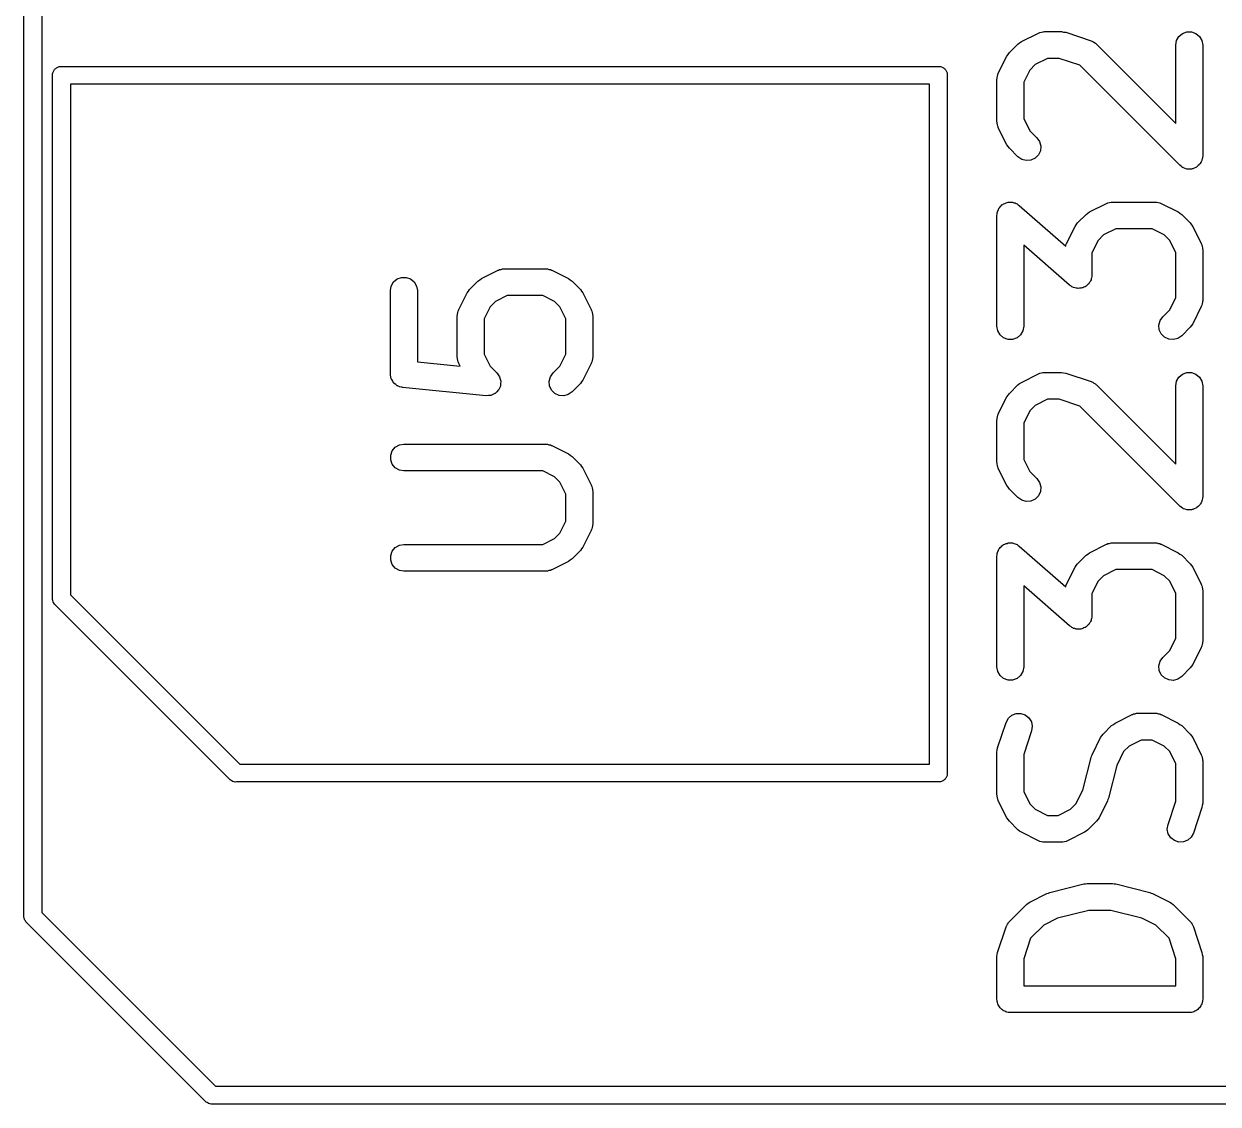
# Model space of a CAD drawing. Extents: x 51.7 to 146.1, y -97.1 to -36.3.
# Drawn here: x 61.35 to 68.02, y -64.51 to -58.47 of the extents above; entities that cross this region are included whole.
import ezdxf

# ---------------------------------------------------------------- set-up
doc = ezdxf.new("R2010")
doc.units = 0
doc.header["$MEASUREMENT"] = 0
doc.layers.add('BLACK', color=7, linetype='CONTINUOUS')

msp = doc.modelspace()

# ---------------------------------------------------------------- linework, layer by layer
at = {"layer": 'BLACK', "linetype": 'CONTINUOUS'}
for p, q in [((61.348, -63.4538), (61.348, -56.9648)), ((61.448, -57.006), (61.448, -63.4353)), ((66.9221, -58.5675), (67.0173, -58.5199)), ((67.0173, -58.5199), (67.0215, -58.5186)), ((67.0215, -58.5186), (67.0252, -58.5165)), ((67.0252, -58.5165), (67.0339, -58.5149)), ((67.0339, -58.5149), (67.0423, -58.5124)), ((67.0423, -58.5124), (67.0466, -58.5127)), ((67.0466, -58.5127), (67.0509, -58.512)), ((67.0509, -58.512), (67.1461, -58.512)), ((67.1461, -58.512), (67.1579, -58.514)), ((67.1579, -58.514), (67.1698, -58.5158)), ((67.1698, -58.5158), (67.3127, -58.5634)), ((67.8029, -58.5387), (67.8229, -58.522)), ((67.8229, -58.522), (67.8474, -58.5131)), ((67.8474, -58.5131), (67.8734, -58.5131)), ((67.8734, -58.5131), (67.8979, -58.522)), ((67.8979, -58.522), (67.9178, -58.5387)), ((66.855, -58.6292), (66.9026, -58.5815)), ((66.9026, -58.5815), (66.9124, -58.5747)), ((66.9124, -58.5747), (66.9221, -58.5675)), ((67.3127, -58.5634), (67.3165, -58.5655)), ((67.3165, -58.5655), (67.3206, -58.5666)), ((67.3206, -58.5666), (67.3278, -58.5716)), ((67.3278, -58.5716), (67.3356, -58.5758)), ((67.3356, -58.5758), (67.3384, -58.5791)), ((67.3384, -58.5791), (67.342, -58.5815)), ((67.342, -58.5815), (67.7854, -59.0249)), ((67.7854, -58.587), (67.7899, -58.5613)), ((67.7854, -59.0249), (67.7854, -58.587)), ((67.7899, -58.5613), (67.8029, -58.5387)), ((67.9178, -58.5387), (67.9309, -58.5613)), ((67.9309, -58.5613), (67.9354, -58.587)), ((67.9354, -58.587), (67.9354, -59.206)), ((66.7933, -58.7439), (66.8409, -58.6486)), ((66.8409, -58.6486), (66.8481, -58.639)), ((66.8481, -58.639), (66.855, -58.6292)), ((67.0686, -58.662), (67, -58.6962)), ((67.1339, -58.662), (67.0686, -58.662)), ((67.2484, -58.7001), (67.1339, -58.662)), ((61.5125, -58.7348), (61.514, -58.7306)), ((61.514, -58.7306), (61.5169, -58.7272)), ((61.5169, -58.7272), (61.5191, -58.7234)), ((61.5191, -58.7234), (61.5225, -58.7205)), ((61.5225, -58.7205), (61.5254, -58.7171)), ((61.5254, -58.7171), (61.5292, -58.7149)), ((61.5292, -58.7149), (61.5326, -58.712)), ((61.5326, -58.712), (61.5368, -58.7105)), ((61.5368, -58.7105), (61.5406, -58.7083)), ((61.5406, -58.7083), (61.545, -58.7075)), ((61.545, -58.7075), (61.5492, -58.706)), ((61.5492, -58.706), (66.4668, -58.706)), ((66.4668, -58.706), (66.471, -58.7075)), ((66.471, -58.7075), (66.4754, -58.7083)), ((66.4754, -58.7083), (66.4792, -58.7105)), ((66.4792, -58.7105), (66.4834, -58.712)), ((66.4834, -58.712), (66.4868, -58.7149)), ((66.4868, -58.7149), (66.4906, -58.7171)), ((66.4906, -58.7171), (66.4935, -58.7205)), ((66.4935, -58.7205), (66.4969, -58.7234)), ((66.4969, -58.7234), (66.4991, -58.7272)), ((66.4991, -58.7272), (66.502, -58.7306)), ((66.502, -58.7306), (66.5035, -58.7348)), ((66.9696, -58.7266), (66.9354, -58.7951)), ((67, -58.6962), (66.9696, -58.7266)), ((67.8073, -59.259), (67.2484, -58.7001)), ((61.508, -58.7472), (61.5095, -58.743)), ((61.508, -58.7648), (61.508, -58.7472)), ((61.508, -61.6788), (61.508, -58.7648)), ((61.508, -58.7648), (61.508, -58.7648)), ((61.5095, -58.743), (61.5103, -58.7386)), ((61.5103, -58.7386), (61.5125, -58.7348)), ((66.5035, -58.7348), (66.5057, -58.7386)), ((66.5057, -58.7386), (66.5065, -58.743)), ((66.5065, -58.743), (66.508, -58.7472)), ((66.508, -58.7472), (66.508, -62.6648)), ((66.7854, -58.7774), (66.7861, -58.7732)), ((66.7854, -59.0155), (66.7854, -58.7774)), ((66.7859, -58.7689), (66.7884, -58.7604)), ((66.7861, -58.7732), (66.7859, -58.7689)), ((66.7884, -58.7604), (66.7899, -58.7518)), ((66.7899, -58.7518), (66.7921, -58.748)), ((66.7921, -58.748), (66.7933, -58.7439)), ((66.9354, -58.7951), (66.9354, -58.9978)), ((61.608, -58.806), (61.608, -61.6603)), ((66.408, -58.806), (61.608, -58.806)), ((66.408, -62.606), (66.408, -58.806)), ((66.9354, -58.9978), (66.9696, -59.0663)), ((66.7861, -59.0198), (66.7854, -59.0155)), ((66.7859, -59.0241), (66.7861, -59.0198)), ((66.7884, -59.0325), (66.7859, -59.0241)), ((66.7899, -59.0412), (66.7884, -59.0325)), ((66.7921, -59.0449), (66.7899, -59.0412)), ((66.7933, -59.0491), (66.7921, -59.0449)), ((66.8409, -59.1443), (66.7933, -59.0491)), ((66.9696, -59.0663), (67.0087, -59.1053)), ((67.0087, -59.1053), (67.0236, -59.1267)), ((67.0236, -59.1267), (67.0303, -59.1518)), ((66.8481, -59.154), (66.8409, -59.1443)), ((66.855, -59.1638), (66.8481, -59.154)), ((66.9026, -59.2114), (66.855, -59.1638)), ((67.0281, -59.1778), (67.0171, -59.2014)), ((67.0303, -59.1518), (67.0281, -59.1778)), ((66.9239, -59.2264), (66.9026, -59.2114)), ((66.9491, -59.2331), (66.9239, -59.2264)), ((66.975, -59.2308), (66.9491, -59.2331)), ((66.9986, -59.2198), (66.975, -59.2308)), ((67.0171, -59.2014), (66.9986, -59.2198)), ((67.8154, -59.2647), (67.8073, -59.259)), ((67.8229, -59.271), (67.8154, -59.2647)), ((67.9103, -59.2605), (67.9034, -59.2674)), ((67.9178, -59.2542), (67.9103, -59.2605)), ((67.9195, -59.2514), (67.9178, -59.2542)), ((67.9218, -59.249), (67.9195, -59.2514)), ((67.926, -59.2401), (67.9218, -59.249)), ((67.9309, -59.2317), (67.926, -59.2401)), ((67.9314, -59.2284), (67.9309, -59.2317)), ((67.9328, -59.2254), (67.9314, -59.2284)), ((67.9337, -59.2156), (67.9328, -59.2254)), ((67.9354, -59.206), (67.9337, -59.2156)), ((67.826, -59.2721), (67.8229, -59.271)), ((67.8287, -59.274), (67.826, -59.2721)), ((67.8381, -59.2765), (67.8287, -59.274)), ((67.8474, -59.2799), (67.8381, -59.2765)), ((67.8507, -59.2799), (67.8474, -59.2799)), ((67.8538, -59.2807), (67.8507, -59.2799)), ((67.8636, -59.2799), (67.8538, -59.2807)), ((67.8734, -59.2799), (67.8636, -59.2799)), ((67.8765, -59.2787), (67.8734, -59.2799)), ((67.8798, -59.2784), (67.8765, -59.2787)), ((67.8887, -59.2743), (67.8798, -59.2784)), ((67.8979, -59.271), (67.8887, -59.2743)), ((67.9004, -59.2688), (67.8979, -59.271)), ((67.9034, -59.2674), (67.9004, -59.2688)), ((66.8362, -59.4683), (66.8419, -59.4675)), ((66.8419, -59.4675), (66.8474, -59.4655)), ((66.8474, -59.4655), (66.8547, -59.4655)), ((66.8547, -59.4655), (66.8619, -59.4643)), ((66.8619, -59.4643), (66.8676, -59.4655)), ((66.8676, -59.4655), (66.8734, -59.4655)), ((66.8734, -59.4655), (66.8803, -59.468)), ((67.4062, -59.4689), (67.4148, -59.4673)), ((67.4148, -59.4673), (67.4232, -59.4648)), ((67.4232, -59.4648), (67.4275, -59.4651)), ((67.4275, -59.4651), (67.4318, -59.4643)), ((67.4318, -59.4643), (67.6699, -59.4643)), ((67.6699, -59.4643), (67.6742, -59.4651)), ((67.6742, -59.4651), (67.6785, -59.4648)), ((67.6785, -59.4648), (67.6869, -59.4673)), ((67.6869, -59.4673), (67.6956, -59.4689)), ((66.7854, -59.5393), (66.7867, -59.5321)), ((66.7867, -59.5321), (66.7868, -59.5248)), ((66.7868, -59.5248), (66.7889, -59.5194)), ((66.7889, -59.5194), (66.7899, -59.5137)), ((66.7899, -59.5137), (66.7936, -59.5073)), ((66.7936, -59.5073), (66.7962, -59.5005)), ((66.7962, -59.5005), (66.8, -59.4961)), ((66.8, -59.4961), (66.8029, -59.4911)), ((66.8029, -59.4911), (66.8085, -59.4864)), ((66.8085, -59.4864), (66.8134, -59.4809)), ((66.8134, -59.4809), (66.8184, -59.4781)), ((66.8184, -59.4781), (66.8229, -59.4744)), ((66.8229, -59.4744), (66.8298, -59.4719)), ((66.8298, -59.4719), (66.8362, -59.4683)), ((66.8803, -59.468), (66.8875, -59.4694)), ((66.8875, -59.4694), (66.8924, -59.4724)), ((66.8924, -59.4724), (66.8979, -59.4744)), ((66.8979, -59.4744), (66.9035, -59.4791)), ((66.9035, -59.4791), (66.9098, -59.4829)), ((66.9098, -59.4829), (67.1698, -59.7104)), ((67.2359, -59.5815), (67.2835, -59.5339)), ((67.2835, -59.5339), (67.2934, -59.527)), ((67.2934, -59.527), (67.303, -59.5199)), ((67.303, -59.5199), (67.3983, -59.4723)), ((67.3983, -59.4723), (67.4024, -59.471)), ((67.4024, -59.471), (67.4062, -59.4689)), ((67.6956, -59.4689), (67.6993, -59.471)), ((67.6993, -59.471), (67.7034, -59.4723)), ((67.7034, -59.4723), (67.7987, -59.5199)), ((67.7987, -59.5199), (67.8083, -59.527)), ((67.8083, -59.527), (67.8182, -59.5339)), ((67.8182, -59.5339), (67.8658, -59.5815)), ((66.7854, -60.1584), (66.7854, -59.5393)), ((67.1743, -59.6963), (67.2219, -59.601)), ((67.2219, -59.601), (67.229, -59.5914)), ((67.229, -59.5914), (67.2359, -59.5815)), ((67.8658, -59.5815), (67.8727, -59.5914)), ((67.8727, -59.5914), (67.8798, -59.601)), ((67.8798, -59.601), (67.9275, -59.6963)), ((67.381, -59.6486), (67.3506, -59.679)), ((67.4495, -59.6143), (67.381, -59.6486)), ((67.6522, -59.6143), (67.4495, -59.6143)), ((67.7207, -59.6486), (67.6522, -59.6143)), ((67.7511, -59.679), (67.7207, -59.6486)), ((67.1919, -59.9291), (66.9354, -59.7046)), ((66.9354, -59.7046), (66.9354, -60.1584)), ((67.1698, -59.7104), (67.1709, -59.7042)), ((67.1709, -59.7042), (67.173, -59.7004)), ((67.173, -59.7004), (67.1743, -59.6963)), ((67.3506, -59.679), (67.3163, -59.7475)), ((67.7854, -59.7475), (67.7511, -59.679)), ((67.9275, -59.6963), (67.9287, -59.7004)), ((67.9287, -59.7004), (67.9309, -59.7042)), ((67.9309, -59.7042), (67.9324, -59.7128)), ((67.9324, -59.7128), (67.9349, -59.7212)), ((67.9349, -59.7212), (67.9346, -59.7255)), ((67.9346, -59.7255), (67.9354, -59.7298)), ((67.9354, -59.7298), (67.9354, -60.0155)), ((67.3163, -59.7475), (67.3163, -59.8727)), ((67.7854, -59.9978), (67.7854, -59.7475)), ((63.9045, -59.8923), (63.9978, -59.8456)), ((63.9978, -59.8456), (64.0019, -59.8444)), ((64.0019, -59.8444), (64.0057, -59.8422)), ((64.0057, -59.8422), (64.0143, -59.8407)), ((64.0143, -59.8407), (64.0228, -59.8382)), ((64.0228, -59.8382), (64.0271, -59.8384)), ((64.0271, -59.8384), (64.0313, -59.8377)), ((64.0313, -59.8377), (64.2647, -59.8377)), ((64.2647, -59.8377), (64.2689, -59.8384)), ((64.2689, -59.8384), (64.2732, -59.8382)), ((64.2732, -59.8382), (64.2817, -59.8407)), ((64.2817, -59.8407), (64.2903, -59.8422)), ((64.2903, -59.8422), (64.2941, -59.8444)), ((64.2941, -59.8444), (64.2982, -59.8456)), ((64.2982, -59.8456), (64.3915, -59.8923)), ((63.3963, -59.9593), (63.4009, -59.9337)), ((63.4009, -59.9337), (63.4139, -59.9111)), ((63.4139, -59.9111), (63.4338, -59.8944)), ((63.4338, -59.8944), (63.4583, -59.8855)), ((63.4583, -59.8855), (63.4844, -59.8855)), ((63.4844, -59.8855), (63.5088, -59.8944)), ((63.5088, -59.8944), (63.5288, -59.9111)), ((63.5288, -59.9111), (63.5418, -59.9337)), ((63.5418, -59.9337), (63.5463, -59.9593)), ((63.8383, -59.953), (63.885, -59.9063)), ((63.885, -59.9063), (63.8948, -59.8994)), ((63.8948, -59.8994), (63.9045, -59.8923)), ((64.3915, -59.8923), (64.4012, -59.8994)), ((64.4012, -59.8994), (64.411, -59.9063)), ((64.411, -59.9063), (64.4577, -59.953)), ((67.1982, -59.9329), (67.1919, -59.9291)), ((67.2038, -59.9376), (67.1982, -59.9329)), ((67.2833, -59.9339), (67.2788, -59.9376)), ((67.2883, -59.9311), (67.2833, -59.9339)), ((67.2932, -59.9256), (67.2883, -59.9311)), ((67.2988, -59.9209), (67.2932, -59.9256)), ((67.3017, -59.9159), (67.2988, -59.9209)), ((67.3055, -59.9115), (67.3017, -59.9159)), ((67.3081, -59.9047), (67.3055, -59.9115)), ((67.3118, -59.8983), (67.3081, -59.9047)), ((67.3128, -59.8926), (67.3118, -59.8983)), ((67.3149, -59.8872), (67.3128, -59.8926)), ((67.3151, -59.8799), (67.3149, -59.8872)), ((67.3163, -59.8727), (67.3151, -59.8799)), ((63.3963, -60.426), (63.3963, -59.9593)), ((63.5463, -59.9593), (63.5463, -60.3581)), ((63.7776, -60.0658), (63.8243, -59.9725)), ((63.8243, -59.9725), (63.8314, -59.9628)), ((63.8314, -59.9628), (63.8383, -59.953)), ((64.049, -59.9877), (63.9824, -60.021)), ((64.247, -59.9877), (64.049, -59.9877)), ((64.3136, -60.021), (64.247, -59.9877)), ((64.4577, -59.953), (64.4646, -59.9628)), ((64.4646, -59.9628), (64.4717, -59.9725)), ((64.4717, -59.9725), (64.5184, -60.0658)), ((67.2093, -59.9396), (67.2038, -59.9376)), ((67.2142, -59.9426), (67.2093, -59.9396)), ((67.2214, -59.944), (67.2142, -59.9426)), ((67.2283, -59.9465), (67.2214, -59.944)), ((67.2341, -59.9465), (67.2283, -59.9465)), ((67.2398, -59.9476), (67.2341, -59.9465)), ((67.247, -59.9465), (67.2398, -59.9476)), ((67.2544, -59.9465), (67.247, -59.9465)), ((67.2598, -59.9445), (67.2544, -59.9465)), ((67.2655, -59.9437), (67.2598, -59.9445)), ((67.2719, -59.9401), (67.2655, -59.9437)), ((67.2788, -59.9376), (67.2719, -59.9401)), ((67.7511, -60.0663), (67.7854, -59.9978)), ((63.7764, -60.0699), (63.7776, -60.0658)), ((63.953, -60.0504), (63.9197, -60.117)), ((63.9824, -60.021), (63.953, -60.0504)), ((64.343, -60.0504), (64.3136, -60.021)), ((64.3763, -60.117), (64.343, -60.0504)), ((64.5184, -60.0658), (64.5196, -60.0699)), ((67.7121, -60.1053), (67.7511, -60.0663)), ((67.9275, -60.0491), (67.8798, -60.1443)), ((67.9287, -60.0449), (67.9275, -60.0491)), ((67.9309, -60.0412), (67.9287, -60.0449)), ((67.9324, -60.0325), (67.9309, -60.0412)), ((67.9349, -60.0241), (67.9324, -60.0325)), ((67.9354, -60.0155), (67.9346, -60.0198)), ((67.9346, -60.0198), (67.9349, -60.0241)), ((63.7697, -60.0993), (63.7704, -60.0951)), ((63.7697, -60.3327), (63.7697, -60.0993)), ((63.7702, -60.0908), (63.7727, -60.0823)), ((63.7704, -60.0951), (63.7702, -60.0908)), ((63.7727, -60.0823), (63.7742, -60.0737)), ((63.7742, -60.0737), (63.7764, -60.0699)), ((63.9197, -60.117), (63.9197, -60.315)), ((64.3763, -60.315), (64.3763, -60.117)), ((64.5196, -60.0699), (64.5218, -60.0737)), ((64.5218, -60.0737), (64.5233, -60.0823)), ((64.5233, -60.0823), (64.5258, -60.0908)), ((64.5258, -60.0908), (64.5256, -60.0951)), ((64.5256, -60.0951), (64.5263, -60.0993)), ((64.5263, -60.0993), (64.5263, -60.3327)), ((67.6904, -60.1518), (67.6972, -60.1267)), ((67.6972, -60.1267), (67.7121, -60.1053)), ((66.7899, -60.184), (66.7854, -60.1584)), ((66.8029, -60.2066), (66.7899, -60.184)), ((66.9309, -60.184), (66.9178, -60.2066)), ((66.9354, -60.1584), (66.9309, -60.184)), ((67.6927, -60.1778), (67.6904, -60.1518)), ((67.7037, -60.2014), (67.6927, -60.1778)), ((67.7221, -60.2198), (67.7037, -60.2014)), ((67.8658, -60.1638), (67.8182, -60.2114)), ((67.8727, -60.154), (67.8658, -60.1638)), ((67.8798, -60.1443), (67.8727, -60.154)), ((66.8229, -60.2233), (66.8029, -60.2066)), ((66.8474, -60.2322), (66.8229, -60.2233)), ((66.8734, -60.2322), (66.8474, -60.2322)), ((66.8979, -60.2233), (66.8734, -60.2322)), ((66.9178, -60.2066), (66.8979, -60.2233)), ((67.7457, -60.2308), (67.7221, -60.2198)), ((67.7717, -60.2331), (67.7457, -60.2308)), ((67.7968, -60.2264), (67.7717, -60.2331)), ((67.8182, -60.2114), (67.7968, -60.2264)), ((63.7704, -60.3369), (63.7697, -60.3327)), ((63.9197, -60.315), (63.953, -60.3816)), ((64.343, -60.3816), (64.3763, -60.315)), ((64.5263, -60.3327), (64.5256, -60.3369)), ((63.5463, -60.3581), (63.7855, -60.382)), ((63.7702, -60.3412), (63.7704, -60.3369)), ((63.7727, -60.3497), (63.7702, -60.3412)), ((63.7742, -60.3583), (63.7727, -60.3497)), ((63.7764, -60.3621), (63.7742, -60.3583)), ((63.7776, -60.3662), (63.7764, -60.3621)), ((63.7855, -60.382), (63.7776, -60.3662)), ((63.953, -60.3816), (63.991, -60.4196)), ((64.305, -60.4196), (64.343, -60.3816)), ((64.5184, -60.3662), (64.4717, -60.4595)), ((64.5196, -60.3621), (64.5184, -60.3662)), ((64.5218, -60.3583), (64.5196, -60.3621)), ((64.5233, -60.3497), (64.5218, -60.3583)), ((64.5258, -60.3412), (64.5233, -60.3497)), ((64.5256, -60.3369), (64.5258, -60.3412)), ((63.3968, -60.4288), (63.3963, -60.426)), ((63.3965, -60.4316), (63.3968, -60.4288)), ((63.3991, -60.4415), (63.3965, -60.4316)), ((63.4009, -60.4517), (63.3991, -60.4415)), ((63.4023, -60.4541), (63.4009, -60.4517)), ((63.403, -60.4569), (63.4023, -60.4541)), ((63.4087, -60.4653), (63.403, -60.4569)), ((63.4139, -60.4742), (63.4087, -60.4653)), ((63.991, -60.4196), (63.9913, -60.42)), ((63.9913, -60.42), (63.9917, -60.4203)), ((63.9917, -60.4203), (63.9988, -60.4307)), ((63.9988, -60.4307), (64.006, -60.441)), ((64.006, -60.441), (64.0061, -60.4414)), ((64.0061, -60.4414), (64.0064, -60.4418)), ((64.0064, -60.4418), (64.0095, -60.454)), ((64.0095, -60.454), (64.0127, -60.4661)), ((64.0128, -60.4671), (64.0115, -60.4796)), ((64.0127, -60.4661), (64.0127, -60.4666)), ((64.0127, -60.4666), (64.0128, -60.4671)), ((64.2833, -60.4661), (64.29, -60.441)), ((64.2856, -60.4921), (64.2833, -60.4661)), ((64.29, -60.441), (64.305, -60.4196)), ((64.4717, -60.4595), (64.4646, -60.4692)), ((66.9221, -60.4723), (67.0173, -60.4246)), ((67.0173, -60.4246), (67.0215, -60.4234)), ((67.0215, -60.4234), (67.0252, -60.4212)), ((67.0252, -60.4212), (67.0339, -60.4197)), ((67.0339, -60.4197), (67.0423, -60.4172)), ((67.0423, -60.4172), (67.0466, -60.4175)), ((67.0466, -60.4175), (67.0509, -60.4167)), ((67.0509, -60.4167), (67.1461, -60.4167)), ((67.1461, -60.4167), (67.1579, -60.4188)), ((67.1579, -60.4188), (67.1698, -60.4206)), ((67.1698, -60.4206), (67.3127, -60.4682)), ((67.3127, -60.4682), (67.3165, -60.4702)), ((67.7854, -60.4917), (67.7899, -60.4661)), ((67.7899, -60.4661), (67.8029, -60.4435)), ((67.8029, -60.4435), (67.8229, -60.4268)), ((67.8229, -60.4268), (67.8474, -60.4179)), ((67.8474, -60.4179), (67.8734, -60.4179)), ((67.8734, -60.4179), (67.8979, -60.4268)), ((67.8979, -60.4268), (67.9178, -60.4435)), ((67.9178, -60.4435), (67.9309, -60.4661)), ((67.9309, -60.4661), (67.9354, -60.4917)), ((63.4161, -60.476), (63.4139, -60.4742)), ((63.4176, -60.4784), (63.4161, -60.476)), ((63.426, -60.4844), (63.4176, -60.4784)), ((63.4338, -60.491), (63.426, -60.4844)), ((63.4365, -60.4919), (63.4338, -60.491)), ((63.4388, -60.4936), (63.4365, -60.4919)), ((63.4487, -60.4964), (63.4388, -60.4936)), ((63.4583, -60.4999), (63.4487, -60.4964)), ((63.4611, -60.4999), (63.4583, -60.4999)), ((63.4639, -60.5006), (63.4611, -60.4999)), ((63.9305, -60.5473), (63.4639, -60.5006)), ((63.9803, -60.5346), (63.9688, -60.5398)), ((63.9806, -60.5343), (63.9803, -60.5346)), ((63.981, -60.5341), (63.9806, -60.5343)), ((63.9899, -60.5252), (63.981, -60.5341)), ((63.9989, -60.5164), (63.9899, -60.5252)), ((63.9991, -60.516), (63.9989, -60.5164)), ((63.9994, -60.5157), (63.9991, -60.516)), ((64.0047, -60.5043), (63.9994, -60.5157)), ((64.0102, -60.493), (64.0047, -60.5043)), ((64.0104, -60.4921), (64.0102, -60.4925)), ((64.0102, -60.4925), (64.0102, -60.493)), ((64.0115, -60.4796), (64.0104, -60.4921)), ((64.2966, -60.5157), (64.2856, -60.4921)), ((64.315, -60.5341), (64.2966, -60.5157)), ((64.3386, -60.5451), (64.315, -60.5341)), ((64.411, -60.5257), (64.3897, -60.5406)), ((64.4577, -60.479), (64.411, -60.5257)), ((64.4646, -60.4692), (64.4577, -60.479)), ((66.8481, -60.5437), (66.855, -60.5339)), ((66.855, -60.5339), (66.9026, -60.4863)), ((66.9026, -60.4863), (66.9124, -60.4794)), ((66.9124, -60.4794), (66.9221, -60.4723)), ((67.3165, -60.4702), (67.3206, -60.4714)), ((67.3206, -60.4714), (67.3278, -60.4764)), ((67.3278, -60.4764), (67.3356, -60.4806)), ((67.3356, -60.4806), (67.3384, -60.4838)), ((67.3384, -60.4838), (67.342, -60.4863)), ((67.342, -60.4863), (67.7854, -60.9297)), ((67.7854, -60.9297), (67.7854, -60.4917)), ((67.9354, -60.4917), (67.9354, -61.1108)), ((63.931, -60.5473), (63.9305, -60.5473)), ((63.9315, -60.5474), (63.931, -60.5473)), ((63.9439, -60.5463), (63.9315, -60.5474)), ((63.9565, -60.5453), (63.9439, -60.5463)), ((63.9569, -60.5452), (63.9565, -60.5453)), ((63.9574, -60.5451), (63.9569, -60.5452)), ((63.9688, -60.5398), (63.9574, -60.5451)), ((64.3645, -60.5474), (64.3386, -60.5451)), ((64.3897, -60.5406), (64.3645, -60.5474)), ((66.7933, -60.6486), (66.8409, -60.5534)), ((66.8409, -60.5534), (66.8481, -60.5437)), ((67, -60.601), (66.9696, -60.6314)), ((67.0686, -60.5667), (67, -60.601)), ((67.1339, -60.5667), (67.0686, -60.5667)), ((67.2484, -60.6049), (67.1339, -60.5667)), ((66.7859, -60.6736), (66.7884, -60.6652)), ((66.7884, -60.6652), (66.7899, -60.6565)), ((66.7899, -60.6565), (66.7921, -60.6528)), ((66.7921, -60.6528), (66.7933, -60.6486)), ((66.9696, -60.6314), (66.9354, -60.6999)), ((67.8073, -61.1638), (67.2484, -60.6049)), ((66.7854, -60.6822), (66.7861, -60.6779)), ((66.7854, -60.9203), (66.7854, -60.6822)), ((66.7861, -60.6779), (66.7859, -60.6736)), ((66.9354, -60.6999), (66.9354, -60.9026)), ((63.3975, -60.8796), (63.4064, -60.8552)), ((63.4064, -60.8552), (63.4231, -60.8352)), ((63.4231, -60.8352), (63.4457, -60.8222)), ((63.4457, -60.8222), (63.4713, -60.8177)), ((63.4713, -60.8177), (64.2647, -60.8177)), ((64.2647, -60.8177), (64.2689, -60.8184)), ((64.2689, -60.8184), (64.2732, -60.8182)), ((64.2732, -60.8182), (64.2817, -60.8207)), ((64.2817, -60.8207), (64.2903, -60.8222)), ((64.2903, -60.8222), (64.2941, -60.8244)), ((64.2941, -60.8244), (64.2982, -60.8256)), ((64.2982, -60.8256), (64.3915, -60.8723)), ((63.3975, -60.9057), (63.3975, -60.8796)), ((63.4064, -60.9302), (63.3975, -60.9057)), ((63.4231, -60.9501), (63.4064, -60.9302)), ((64.3915, -60.8723), (64.4012, -60.8794)), ((64.4012, -60.8794), (64.411, -60.8863)), ((64.411, -60.8863), (64.4577, -60.933)), ((64.4577, -60.933), (64.4646, -60.9428)), ((66.7861, -60.9245), (66.7854, -60.9203)), ((66.7859, -60.9289), (66.7861, -60.9245)), ((66.7884, -60.9373), (66.7859, -60.9289)), ((66.9354, -60.9026), (66.9696, -60.9711)), ((63.4457, -60.9631), (63.4231, -60.9501)), ((63.4713, -60.9677), (63.4457, -60.9631)), ((64.247, -60.9677), (63.4713, -60.9677)), ((64.3136, -61.001), (64.247, -60.9677)), ((64.343, -61.0304), (64.3136, -61.001)), ((64.4646, -60.9428), (64.4717, -60.9525)), ((64.4717, -60.9525), (64.5184, -61.0458)), ((66.7899, -60.9459), (66.7884, -60.9373)), ((66.7921, -60.9497), (66.7899, -60.9459)), ((66.7933, -60.9538), (66.7921, -60.9497)), ((66.8409, -61.0491), (66.7933, -60.9538)), ((66.9696, -60.9711), (67.0087, -61.0101)), ((64.3763, -61.097), (64.343, -61.0304)), ((64.5184, -61.0458), (64.5196, -61.0499)), ((64.5196, -61.0499), (64.5218, -61.0537)), ((64.5218, -61.0537), (64.5233, -61.0623)), ((64.5233, -61.0623), (64.5258, -61.0708)), ((66.8481, -61.0587), (66.8409, -61.0491)), ((66.855, -61.0686), (66.8481, -61.0587)), ((66.9026, -61.1162), (66.855, -61.0686)), ((67.0087, -61.0101), (67.0236, -61.0314)), ((67.0236, -61.0314), (67.0303, -61.0566)), ((67.0303, -61.0566), (67.0281, -61.0826)), ((64.3763, -61.2483), (64.3763, -61.097)), ((64.5258, -61.0708), (64.5256, -61.0751)), ((64.5256, -61.0751), (64.5263, -61.0793)), ((64.5263, -61.0793), (64.5263, -61.266)), ((66.9239, -61.1311), (66.9026, -61.1162)), ((66.9491, -61.1379), (66.9239, -61.1311)), ((66.975, -61.1356), (66.9491, -61.1379)), ((66.9986, -61.1246), (66.975, -61.1356)), ((67.0171, -61.1062), (66.9986, -61.1246)), ((67.0281, -61.0826), (67.0171, -61.1062)), ((67.9314, -61.1332), (67.9309, -61.1364)), ((67.9328, -61.1302), (67.9314, -61.1332)), ((67.9337, -61.1204), (67.9328, -61.1302)), ((67.9354, -61.1108), (67.9337, -61.1204)), ((67.8154, -61.1694), (67.8073, -61.1638)), ((67.8229, -61.1757), (67.8154, -61.1694)), ((67.826, -61.1768), (67.8229, -61.1757)), ((67.8287, -61.1787), (67.826, -61.1768)), ((67.8381, -61.1813), (67.8287, -61.1787)), ((67.8474, -61.1846), (67.8381, -61.1813)), ((67.8507, -61.1846), (67.8474, -61.1846)), ((67.8538, -61.1855), (67.8507, -61.1846)), ((67.8636, -61.1846), (67.8538, -61.1855)), ((67.8734, -61.1846), (67.8636, -61.1846)), ((67.8765, -61.1835), (67.8734, -61.1846)), ((67.8798, -61.1832), (67.8765, -61.1835)), ((67.8887, -61.1791), (67.8798, -61.1832)), ((67.8979, -61.1757), (67.8887, -61.1791)), ((67.9004, -61.1736), (67.8979, -61.1757)), ((67.9034, -61.1722), (67.9004, -61.1736)), ((67.9103, -61.1653), (67.9034, -61.1722)), ((67.9178, -61.159), (67.9103, -61.1653)), ((67.9195, -61.1561), (67.9178, -61.159)), ((67.9218, -61.1538), (67.9195, -61.1561)), ((67.926, -61.1449), (67.9218, -61.1538)), ((67.9309, -61.1364), (67.926, -61.1449)), ((64.343, -61.3149), (64.3763, -61.2483)), ((64.5263, -61.266), (64.5256, -61.2703)), ((64.3136, -61.3444), (64.343, -61.3149)), ((64.5184, -61.2995), (64.4717, -61.3929)), ((64.5196, -61.2954), (64.5184, -61.2995)), ((64.5218, -61.2917), (64.5196, -61.2954)), ((64.5233, -61.283), (64.5218, -61.2917)), ((64.5258, -61.2746), (64.5233, -61.283)), ((64.5256, -61.2703), (64.5258, -61.2746)), ((63.4064, -61.4152), (63.4231, -61.3952)), ((63.4231, -61.3952), (63.4457, -61.3822)), ((63.4457, -61.3822), (63.4713, -61.3777)), ((63.4713, -61.3777), (64.247, -61.3777)), ((64.247, -61.3777), (64.3136, -61.3444)), ((64.4646, -61.4025), (64.4577, -61.4124)), ((64.4717, -61.3929), (64.4646, -61.4025)), ((66.7962, -61.4053), (66.8, -61.4009)), ((66.8, -61.4009), (66.8029, -61.3959)), ((66.8029, -61.3959), (66.8085, -61.3912)), ((66.8085, -61.3912), (66.8134, -61.3857)), ((66.8134, -61.3857), (66.8184, -61.3829)), ((66.8184, -61.3829), (66.8229, -61.3791)), ((66.8229, -61.3791), (66.8298, -61.3766)), ((66.8298, -61.3766), (66.8362, -61.3731)), ((66.8362, -61.3731), (66.8419, -61.3722)), ((66.8419, -61.3722), (66.8474, -61.3702)), ((66.8474, -61.3702), (66.8547, -61.3702)), ((66.8547, -61.3702), (66.8619, -61.3691)), ((66.8619, -61.3691), (66.8676, -61.3702)), ((66.8676, -61.3702), (66.8734, -61.3702)), ((66.8734, -61.3702), (66.8803, -61.3727)), ((66.8803, -61.3727), (66.8875, -61.3742)), ((66.8875, -61.3742), (66.8924, -61.3772)), ((66.8924, -61.3772), (66.8979, -61.3791)), ((66.8979, -61.3791), (66.9035, -61.3839)), ((66.9035, -61.3839), (66.9098, -61.3877)), ((66.9098, -61.3877), (67.1698, -61.6151)), ((67.303, -61.4246), (67.3983, -61.377)), ((67.3983, -61.377), (67.4024, -61.3758)), ((67.4024, -61.3758), (67.4062, -61.3736)), ((67.4062, -61.3736), (67.4148, -61.3721)), ((67.4148, -61.3721), (67.4232, -61.3696)), ((67.4232, -61.3696), (67.4275, -61.3698)), ((67.4275, -61.3698), (67.4318, -61.3691)), ((67.4318, -61.3691), (67.6699, -61.3691)), ((67.6699, -61.3691), (67.6742, -61.3698)), ((67.6742, -61.3698), (67.6785, -61.3696)), ((67.6785, -61.3696), (67.6869, -61.3721)), ((67.6869, -61.3721), (67.6956, -61.3736)), ((67.6956, -61.3736), (67.6993, -61.3758)), ((67.6993, -61.3758), (67.7034, -61.377)), ((67.7034, -61.377), (67.7987, -61.4246)), ((63.3975, -61.4396), (63.4064, -61.4152)), ((63.3975, -61.4657), (63.3975, -61.4396)), ((63.4064, -61.4902), (63.3975, -61.4657)), ((64.4012, -61.4659), (64.3915, -61.4731)), ((64.411, -61.459), (64.4012, -61.4659)), ((64.4577, -61.4124), (64.411, -61.459)), ((66.7854, -61.4441), (66.7867, -61.4369)), ((66.7854, -62.0631), (66.7854, -61.4441)), ((66.7867, -61.4369), (66.7868, -61.4295)), ((66.7868, -61.4295), (66.7889, -61.4241)), ((66.7889, -61.4241), (66.7899, -61.4184)), ((66.7899, -61.4184), (66.7936, -61.4121)), ((66.7936, -61.4121), (66.7962, -61.4053)), ((67.2359, -61.4863), (67.2835, -61.4387)), ((67.2835, -61.4387), (67.2934, -61.4318)), ((67.2934, -61.4318), (67.303, -61.4246)), ((67.7987, -61.4246), (67.8083, -61.4318)), ((67.8083, -61.4318), (67.8182, -61.4387)), ((67.8182, -61.4387), (67.8658, -61.4863)), ((63.4231, -61.5101), (63.4064, -61.4902)), ((63.4457, -61.5231), (63.4231, -61.5101)), ((63.4713, -61.5277), (63.4457, -61.5231)), ((64.2647, -61.5277), (63.4713, -61.5277)), ((64.2689, -61.5269), (64.2647, -61.5277)), ((64.2732, -61.5272), (64.2689, -61.5269)), ((64.2817, -61.5247), (64.2732, -61.5272)), ((64.2903, -61.5231), (64.2817, -61.5247)), ((64.2941, -61.521), (64.2903, -61.5231)), ((64.2982, -61.5197), (64.2941, -61.521)), ((64.3915, -61.4731), (64.2982, -61.5197)), ((67.1743, -61.601), (67.2219, -61.5058)), ((67.2219, -61.5058), (67.229, -61.4961)), ((67.229, -61.4961), (67.2359, -61.4863)), ((67.4495, -61.5191), (67.381, -61.5534)), ((67.6522, -61.5191), (67.4495, -61.5191)), ((67.7207, -61.5534), (67.6522, -61.5191)), ((67.8658, -61.4863), (67.8727, -61.4961)), ((67.8727, -61.4961), (67.8798, -61.5058)), ((67.8798, -61.5058), (67.9275, -61.601)), ((67.173, -61.6052), (67.1743, -61.601)), ((67.3506, -61.5838), (67.3163, -61.6523)), ((67.381, -61.5534), (67.3506, -61.5838)), ((67.7511, -61.5838), (67.7207, -61.5534)), ((67.7854, -61.6523), (67.7511, -61.5838)), ((67.9275, -61.601), (67.9287, -61.6052)), ((61.608, -61.6603), (62.5537, -62.606)), ((67.1919, -61.8339), (66.9354, -61.6094)), ((66.9354, -61.6094), (66.9354, -62.0631)), ((67.1698, -61.6151), (67.1709, -61.6089)), ((67.1709, -61.6089), (67.173, -61.6052)), ((67.3163, -61.6523), (67.3163, -61.7774)), ((67.7854, -61.9026), (67.7854, -61.6523)), ((67.9287, -61.6052), (67.9309, -61.6089)), ((67.9309, -61.6089), (67.9324, -61.6176)), ((67.9324, -61.6176), (67.9349, -61.626)), ((67.9349, -61.626), (67.9346, -61.6303)), ((67.9346, -61.6303), (67.9354, -61.6346)), ((67.9354, -61.6346), (67.9354, -61.9203)), ((61.5074, -61.6854), (61.508, -61.6788)), ((61.5091, -61.6918), (61.5074, -61.6854)), ((61.5103, -61.6984), (61.5091, -61.6918)), ((61.5114, -61.7003), (61.5103, -61.6984)), ((61.512, -61.7025), (61.5114, -61.7003)), ((61.5158, -61.7079), (61.512, -61.7025)), ((61.5191, -61.7136), (61.5158, -61.7079)), ((61.5242, -61.7179), (61.5191, -61.7136)), ((62.4961, -62.6898), (61.5242, -61.7179)), ((67.3118, -61.8031), (67.3081, -61.8094)), ((67.3128, -61.7974), (67.3118, -61.8031)), ((67.3149, -61.792), (67.3128, -61.7974)), ((67.3151, -61.7846), (67.3149, -61.792)), ((67.3163, -61.7774), (67.3151, -61.7846)), ((67.1982, -61.8377), (67.1919, -61.8339)), ((67.2038, -61.8424), (67.1982, -61.8377)), ((67.2093, -61.8444), (67.2038, -61.8424)), ((67.2142, -61.8474), (67.2093, -61.8444)), ((67.2214, -61.8488), (67.2142, -61.8474)), ((67.2283, -61.8513), (67.2214, -61.8488)), ((67.2341, -61.8513), (67.2283, -61.8513)), ((67.2398, -61.8524), (67.2341, -61.8513)), ((67.247, -61.8513), (67.2398, -61.8524)), ((67.2544, -61.8513), (67.247, -61.8513)), ((67.2598, -61.8493), (67.2544, -61.8513)), ((67.2655, -61.8484), (67.2598, -61.8493)), ((67.2719, -61.8449), (67.2655, -61.8484)), ((67.2788, -61.8424), (67.2719, -61.8449)), ((67.2833, -61.8387), (67.2788, -61.8424)), ((67.2883, -61.8359), (67.2833, -61.8387)), ((67.2932, -61.8303), (67.2883, -61.8359)), ((67.2988, -61.8256), (67.2932, -61.8303)), ((67.3017, -61.8206), (67.2988, -61.8256)), ((67.3055, -61.8163), (67.3017, -61.8206)), ((67.3081, -61.8094), (67.3055, -61.8163)), ((67.7511, -61.9711), (67.7854, -61.9026)), ((67.9349, -61.9289), (67.9324, -61.9373)), ((67.9354, -61.9203), (67.9346, -61.9245)), ((67.9346, -61.9245), (67.9349, -61.9289)), ((67.7121, -62.0101), (67.7511, -61.9711)), ((67.9275, -61.9538), (67.8798, -62.0491)), ((67.9287, -61.9497), (67.9275, -61.9538)), ((67.9309, -61.9459), (67.9287, -61.9497)), ((67.9324, -61.9373), (67.9309, -61.9459)), ((66.7899, -62.0888), (66.7854, -62.0631)), ((66.9354, -62.0631), (66.9309, -62.0888)), ((67.6904, -62.0566), (67.6972, -62.0314)), ((67.6927, -62.0826), (67.6904, -62.0566)), ((67.6972, -62.0314), (67.7121, -62.0101)), ((67.8658, -62.0686), (67.8182, -62.1162)), ((67.8727, -62.0587), (67.8658, -62.0686)), ((67.8798, -62.0491), (67.8727, -62.0587)), ((66.8029, -62.1114), (66.7899, -62.0888)), ((66.8229, -62.1281), (66.8029, -62.1114)), ((66.8474, -62.137), (66.8229, -62.1281)), ((66.8734, -62.137), (66.8474, -62.137)), ((66.8979, -62.1281), (66.8734, -62.137)), ((66.9178, -62.1114), (66.8979, -62.1281)), ((66.9309, -62.0888), (66.9178, -62.1114)), ((67.7037, -62.1062), (67.6927, -62.0826)), ((67.7221, -62.1246), (67.7037, -62.1062)), ((67.7457, -62.1356), (67.7221, -62.1246)), ((67.7717, -62.1379), (67.7457, -62.1356)), ((67.7968, -62.1311), (67.7717, -62.1379)), ((67.8182, -62.1162), (67.7968, -62.1311)), ((66.8493, -62.3499), (66.8687, -62.3326)), ((66.8687, -62.3326), (66.893, -62.323)), ((66.893, -62.323), (66.919, -62.3223)), ((66.919, -62.3223), (66.9437, -62.3305)), ((66.9437, -62.3305), (66.9641, -62.3467)), ((67.4459, -62.377), (67.5411, -62.3294)), ((67.5411, -62.3294), (67.5453, -62.3282)), ((67.5453, -62.3282), (67.549, -62.326)), ((67.549, -62.326), (67.5577, -62.3245)), ((67.5577, -62.3245), (67.5661, -62.322)), ((67.5661, -62.322), (67.5704, -62.3222)), ((67.5704, -62.3222), (67.5747, -62.3215)), ((67.5747, -62.3215), (67.6699, -62.3215)), ((67.6699, -62.3215), (67.6742, -62.3222)), ((67.6742, -62.3222), (67.6785, -62.322)), ((67.6785, -62.322), (67.6869, -62.3245)), ((67.6869, -62.3245), (67.6956, -62.326)), ((67.6956, -62.326), (67.6993, -62.3282)), ((67.6993, -62.3282), (67.7034, -62.3294)), ((67.7034, -62.3294), (67.7987, -62.377)), ((66.7892, -62.5156), (66.8368, -62.3728)), ((66.8368, -62.3728), (66.8493, -62.3499)), ((66.9641, -62.3467), (66.9778, -62.3689)), ((66.9778, -62.3689), (66.983, -62.3944)), ((66.983, -62.3944), (66.9792, -62.4202)), ((67.3788, -62.4387), (67.4264, -62.3911)), ((67.4264, -62.3911), (67.4362, -62.3842)), ((67.4362, -62.3842), (67.4459, -62.377)), ((67.7987, -62.377), (67.8083, -62.3842)), ((67.8083, -62.3842), (67.8182, -62.3911)), ((67.8182, -62.3911), (67.8658, -62.4387)), ((66.9792, -62.4202), (66.9354, -62.5515)), ((67.3171, -62.5534), (67.3647, -62.4582)), ((67.3647, -62.4582), (67.3719, -62.4485)), ((67.3719, -62.4485), (67.3788, -62.4387)), ((67.8658, -62.4387), (67.8727, -62.4485)), ((67.8727, -62.4485), (67.8798, -62.4582)), ((67.8798, -62.4582), (67.9275, -62.5534)), ((66.7854, -62.5393), (66.7875, -62.5275)), ((66.7875, -62.5275), (66.7892, -62.5156)), ((67.4934, -62.5361), (67.455, -62.6131)), ((67.5239, -62.5057), (67.4934, -62.5361)), ((67.5924, -62.4715), (67.5239, -62.5057)), ((67.6522, -62.4715), (67.5924, -62.4715)), ((67.7207, -62.5057), (67.6522, -62.4715)), ((67.7511, -62.5361), (67.7207, -62.5057)), ((67.7854, -62.6047), (67.7511, -62.5361)), ((66.7854, -62.7774), (66.7854, -62.5393)), ((66.9354, -62.5515), (66.9354, -62.7597)), ((67.2658, -62.7513), (67.3114, -62.5688)), ((67.3114, -62.5688), (67.3148, -62.5613)), ((67.3148, -62.5613), (67.3171, -62.5534)), ((67.9275, -62.5534), (67.9287, -62.5576)), ((67.9287, -62.5576), (67.9309, -62.5613)), ((67.9309, -62.5613), (67.9324, -62.57)), ((67.9324, -62.57), (67.9349, -62.5784)), ((67.9349, -62.5784), (67.9346, -62.5827)), ((67.9346, -62.5827), (67.9354, -62.587)), ((67.9354, -62.587), (67.9354, -62.825)), ((62.5537, -62.606), (66.408, -62.606)), ((66.5065, -62.669), (66.5057, -62.6734)), ((66.508, -62.6648), (66.5065, -62.669)), ((67.455, -62.6131), (67.4093, -62.7956)), ((67.7854, -62.8129), (67.7854, -62.6047)), ((62.5004, -62.6949), (62.4961, -62.6898)), ((62.5061, -62.6982), (62.5004, -62.6949)), ((62.5115, -62.702), (62.5061, -62.6982)), ((62.5137, -62.7026), (62.5115, -62.702)), ((62.5156, -62.7037), (62.5137, -62.7026)), ((62.5222, -62.7049), (62.5156, -62.7037)), ((62.5286, -62.7066), (62.5222, -62.7049)), ((62.5352, -62.706), (62.5286, -62.7066)), ((66.4668, -62.706), (62.5352, -62.706)), ((66.471, -62.7045), (66.4668, -62.706)), ((66.4754, -62.7037), (66.471, -62.7045)), ((66.4792, -62.7015), (66.4754, -62.7037)), ((66.4834, -62.7), (66.4792, -62.7015)), ((66.4868, -62.6971), (66.4834, -62.7)), ((66.4906, -62.6949), (66.4868, -62.6971)), ((66.4935, -62.6915), (66.4906, -62.6949)), ((66.4969, -62.6886), (66.4935, -62.6915)), ((66.4991, -62.6848), (66.4969, -62.6886)), ((66.502, -62.6814), (66.4991, -62.6848)), ((66.5035, -62.6772), (66.502, -62.6814)), ((66.5057, -62.6734), (66.5035, -62.6772)), ((66.7861, -62.7817), (66.7854, -62.7774)), ((66.7859, -62.786), (66.7861, -62.7817)), ((66.7884, -62.7944), (66.7859, -62.786)), ((66.7899, -62.8031), (66.7884, -62.7944)), ((66.7921, -62.8068), (66.7899, -62.8031)), ((66.9354, -62.7597), (66.9696, -62.8282)), ((67.2273, -62.8282), (67.2658, -62.7513)), ((67.406, -62.8031), (67.4037, -62.811)), ((67.4093, -62.7956), (67.406, -62.8031)), ((66.7933, -62.811), (66.7921, -62.8068)), ((66.8409, -62.9062), (66.7933, -62.811)), ((66.9696, -62.8282), (67, -62.8586)), ((67, -62.8586), (67.0686, -62.8929)), ((67.1284, -62.8929), (67.1969, -62.8586)), ((67.1969, -62.8586), (67.2273, -62.8282)), ((67.4037, -62.811), (67.356, -62.9062)), ((67.7416, -62.9442), (67.7854, -62.8129)), ((67.9315, -62.8488), (67.8839, -62.9916)), ((67.9333, -62.8369), (67.9315, -62.8488)), ((67.9354, -62.825), (67.9333, -62.8369)), ((66.8481, -62.9159), (66.8409, -62.9062)), ((66.855, -62.9257), (66.8481, -62.9159)), ((66.9026, -62.9733), (66.855, -62.9257)), ((67.0686, -62.8929), (67.1284, -62.8929)), ((67.342, -62.9257), (67.2944, -62.9733)), ((67.3489, -62.9159), (67.342, -62.9257)), ((67.356, -62.9062), (67.3489, -62.9159)), ((66.9124, -62.9802), (66.9026, -62.9733)), ((66.9221, -62.9874), (66.9124, -62.9802)), ((67.0173, -63.035), (66.9221, -62.9874)), ((67.2749, -62.9874), (67.1796, -63.035)), ((67.2845, -62.9802), (67.2749, -62.9874)), ((67.2944, -62.9733), (67.2845, -62.9802)), ((67.7378, -62.97), (67.7416, -62.9442)), ((67.743, -62.9955), (67.7378, -62.97)), ((67.7566, -63.0177), (67.743, -62.9955)), ((67.8839, -62.9916), (67.8715, -63.0145)), ((67.0215, -63.0362), (67.0173, -63.035)), ((67.0252, -63.0384), (67.0215, -63.0362)), ((67.0339, -63.0399), (67.0252, -63.0384)), ((67.0423, -63.0424), (67.0339, -63.0399)), ((67.0466, -63.0422), (67.0423, -63.0424)), ((67.0509, -63.0429), (67.0466, -63.0422)), ((67.1461, -63.0429), (67.0509, -63.0429)), ((67.1504, -63.0422), (67.1461, -63.0429)), ((67.1547, -63.0424), (67.1504, -63.0422)), ((67.1631, -63.0399), (67.1547, -63.0424)), ((67.1717, -63.0384), (67.1631, -63.0399)), ((67.1755, -63.0362), (67.1717, -63.0384)), ((67.1796, -63.035), (67.1755, -63.0362)), ((67.777, -63.0339), (67.7566, -63.0177)), ((67.8018, -63.0421), (67.777, -63.0339)), ((67.8278, -63.0414), (67.8018, -63.0421)), ((67.852, -63.0318), (67.8278, -63.0414)), ((67.8715, -63.0145), (67.852, -63.0318)), ((66.9697, -63.377), (67.0649, -63.3294)), ((67.0649, -63.3294), (67.0728, -63.3271)), ((67.0728, -63.3271), (67.0803, -63.3237)), ((67.0803, -63.3237), (67.2708, -63.2761)), ((67.2708, -63.2761), (67.2799, -63.2754)), ((67.2799, -63.2754), (67.289, -63.2739)), ((67.289, -63.2739), (67.4318, -63.2739)), ((67.4318, -63.2739), (67.4408, -63.2754)), ((67.4408, -63.2754), (67.45, -63.2761)), ((67.45, -63.2761), (67.6405, -63.3237)), ((67.6405, -63.3237), (67.648, -63.3271)), ((67.648, -63.3271), (67.6558, -63.3294)), ((67.6558, -63.3294), (67.7511, -63.377)), ((66.855, -63.4863), (66.9502, -63.3911)), ((66.9502, -63.3911), (66.96, -63.3842)), ((66.96, -63.3842), (66.9697, -63.377)), ((67.7511, -63.377), (67.7607, -63.3842)), ((67.7607, -63.3842), (67.7706, -63.3911)), ((67.7706, -63.3911), (67.8658, -63.4863)), ((61.3474, -63.4604), (61.348, -63.4538)), ((61.3491, -63.4668), (61.3474, -63.4604)), ((61.3503, -63.4734), (61.3491, -63.4668)), ((61.448, -63.4353), (62.4187, -64.406)), ((67.1247, -63.4672), (67.0477, -63.5057)), ((67.2982, -63.4239), (67.1247, -63.4672)), ((67.4226, -63.4239), (67.2982, -63.4239)), ((67.5961, -63.4672), (67.4226, -63.4239)), ((67.6731, -63.5057), (67.5961, -63.4672)), ((61.3514, -63.4753), (61.3503, -63.4734)), ((61.352, -63.4775), (61.3514, -63.4753)), ((61.3558, -63.4829), (61.352, -63.4775)), ((61.3591, -63.4886), (61.3558, -63.4829)), ((61.3642, -63.4929), (61.3591, -63.4886)), ((62.3611, -64.4898), (61.3642, -63.4929)), ((66.7892, -63.6585), (66.8368, -63.5156)), ((66.8368, -63.5156), (66.8389, -63.5118)), ((66.8389, -63.5118), (66.84, -63.5076)), ((66.84, -63.5076), (66.8451, -63.5004)), ((66.8451, -63.5004), (66.8493, -63.4927)), ((66.8493, -63.4927), (66.8525, -63.4898)), ((66.8525, -63.4898), (66.855, -63.4863)), ((67.0477, -63.5057), (66.9736, -63.5798)), ((67.7472, -63.5798), (67.6731, -63.5057)), ((67.8658, -63.4863), (67.8683, -63.4898)), ((67.8683, -63.4898), (67.8715, -63.4927)), ((67.8715, -63.4927), (67.8757, -63.5004)), ((67.8757, -63.5004), (67.8807, -63.5076)), ((67.8807, -63.5076), (67.8819, -63.5118)), ((67.8819, -63.5118), (67.8839, -63.5156)), ((67.8839, -63.5156), (67.9315, -63.6585)), ((66.9736, -63.5798), (66.9354, -63.6944)), ((67.7854, -63.6944), (67.7472, -63.5798)), ((66.7854, -63.6822), (66.7875, -63.6704)), ((66.7875, -63.6704), (66.7892, -63.6585)), ((67.9315, -63.6585), (67.9333, -63.6704)), ((67.9333, -63.6704), (67.9354, -63.6822)), ((66.7854, -63.9203), (66.7854, -63.6822)), ((66.9354, -63.6944), (66.9354, -63.8453)), ((67.7854, -63.8453), (67.7854, -63.6944)), ((67.9354, -63.6822), (67.9354, -63.9203)), ((66.9354, -63.8453), (67.7854, -63.8453)), ((66.7865, -63.9267), (66.7854, -63.9203)), ((66.7865, -63.9333), (66.7865, -63.9267)), ((66.7888, -63.9395), (66.7865, -63.9333)), ((67.9342, -63.9333), (67.932, -63.9395)), ((67.9354, -63.9203), (67.9342, -63.9267)), ((67.9342, -63.9267), (67.9342, -63.9333)), ((66.7899, -63.9459), (66.7888, -63.9395)), ((66.7932, -63.9516), (66.7899, -63.9459)), ((66.7954, -63.9578), (66.7932, -63.9516)), ((66.7996, -63.9628), (66.7954, -63.9578)), ((66.8029, -63.9685), (66.7996, -63.9628)), ((66.808, -63.9727), (66.8029, -63.9685)), ((66.8122, -63.9777), (66.808, -63.9727)), ((66.8179, -63.981), (66.8122, -63.9777)), ((66.8229, -63.9852), (66.8179, -63.981)), ((66.829, -63.9875), (66.8229, -63.9852)), ((66.8347, -63.9908), (66.829, -63.9875)), ((66.8412, -63.9919), (66.8347, -63.9908)), ((66.8474, -63.9941), (66.8412, -63.9919)), ((66.8539, -63.9941), (66.8474, -63.9941)), ((66.8604, -63.9953), (66.8539, -63.9941)), ((67.8604, -63.9953), (66.8604, -63.9953)), ((67.8668, -63.9941), (67.8604, -63.9953)), ((67.8734, -63.9941), (67.8668, -63.9941)), ((67.8796, -63.9919), (67.8734, -63.9941)), ((67.886, -63.9908), (67.8796, -63.9919)), ((67.8917, -63.9875), (67.886, -63.9908)), ((67.8979, -63.9852), (67.8917, -63.9875)), ((67.9029, -63.981), (67.8979, -63.9852)), ((67.9086, -63.9777), (67.9029, -63.981)), ((67.9128, -63.9727), (67.9086, -63.9777)), ((67.9178, -63.9685), (67.9128, -63.9727)), ((67.9211, -63.9628), (67.9178, -63.9685)), ((67.9253, -63.9578), (67.9211, -63.9628)), ((67.9276, -63.9516), (67.9253, -63.9578)), ((67.9309, -63.9459), (67.9276, -63.9516)), ((67.932, -63.9395), (67.9309, -63.9459)), ((62.4187, -64.406), (71.648, -64.406)), ((62.3654, -64.4949), (62.3611, -64.4898)), ((62.3711, -64.4982), (62.3654, -64.4949)), ((62.3765, -64.502), (62.3711, -64.4982)), ((62.3787, -64.5026), (62.3765, -64.502)), ((62.3806, -64.5037), (62.3787, -64.5026)), ((62.3872, -64.5049), (62.3806, -64.5037)), ((62.3936, -64.5066), (62.3872, -64.5049)), ((62.4002, -64.506), (62.3936, -64.5066)), ((71.7068, -64.506), (62.4002, -64.506))]:
    msp.add_line(p, q, dxfattribs=at)

doc.saveas('drawing.dxf')
